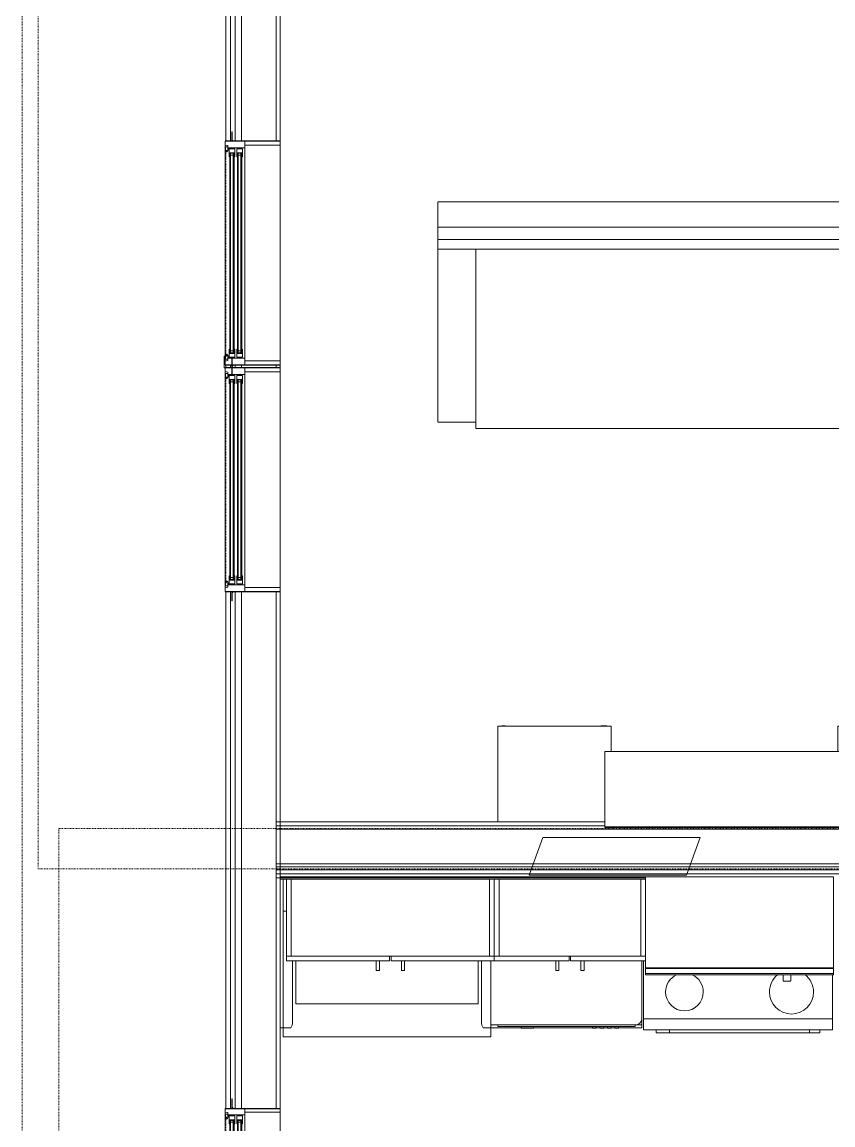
# Model space of a CAD drawing. Header units: inches. Extents: x -4010 to -1814, y 9846 to 12241.
# Drawn here: x -3864.2 to -3735.4, y 10506.5 to 10681.7 of the extents above; entities that cross this region are included whole.
import ezdxf

# ---------------------------------------------------------------- set-up
doc = ezdxf.new("R2010")
doc.units = ezdxf.units.IN
doc.header["$MEASUREMENT"] = 0
for name, pattern in [('Aligning Line 1_8__2_', [0.25, 0.125, -0.125]), ('Dash', [0.25, 0.125, -0.125]), ('Dash_2_', [0.25, 0.125, -0.125])]:
    doc.linetypes.add(name, pattern=pattern)
for name, color, linetype, lineweight in [('0-1', 7, 'Continuous', 5), ('0-2', 7, 'Continuous', 9), ('A-DETL-GENF-HDLN-1', 7, 'Dash', 9), ('A-DETL-GENF-HDLN-2', 1, 'Continuous', 18), ('A-GLAZ', 151, 'Continuous', 18), ('A-GLAZ-1', 10, 'Continuous', 30), ('A-GLAZ-2', 7, 'Continuous', 9), ('A-WALL-1', 7, 'Continuous', 9), ('A-WALL-2', 250, 'Continuous', 18), ('A-WALL-3', 113, 'Continuous', 9), ('A-WALL-IDEN', 211, 'Continuous', 9), ('G-ANNO-SYMB-2', 147, 'Aligning Line 1_8__2_', 9), ('G-ANNO-SYMB-4', 111, 'Dash_2_', 9), ('I-FURN', 30, 'Continuous', 9), ('I-WALL-3', 7, 'Continuous', 9), ('P-SANR-FIXT', 6, 'Continuous', 9), ('Q-CASE', 31, 'Continuous', 9), ('Q-SPCQ', 91, 'Continuous', 9)]:
    doc.layers.add(name, color=color, linetype=linetype, lineweight=lineweight)

# ---------------------------------------------------------------- blocks, each defined once
blk = doc.blocks.new('Window-Double_Hung-Marvin-Essential - ESDH3066 - 1st Floor-3090113-UNIT PLANS - 1ST FLOOR')
at = {"layer": 'A-DETL-GENF-HDLN-1'}
blk.add_line((16.1, 4.34), (-16.5, 4.34), dxfattribs=at)
at = {"layer": 'A-DETL-GENF-HDLN-2'}
for p, q in [((-17.75, 4.41), (-17.16, 4.41)), ((-17.75, 4.41), (-17.75, 1.31)), ((-17.08, 4), (-17.16, 4.41)), ((-17.08, 4), (-16.19, 4)), ((-16.85, 4.37), (-16.85, 4)), ((-16.3, 4.37), (-16.85, 4.37)), ((-16.38, 3.9), (-16.72, 3.9)), ((-16.72, 3.9), (-16.72, 1.31)), ((-15.34, 3.81), (-16.56, 3.81)), ((-16.56, 2.87), (-16.56, 3.81)), ((-16.38, 4), (-16.38, 3.9)), ((-16.3, 4.14), (-16.3, 4.37)), ((-16.18, 4.14), (-16.3, 4.14)), ((-16.19, 4.09), (-16.1, 4.09)), ((-16.19, 4), (-16.19, 4.09)), ((-16.18, 4.34), (-16.1, 4.34)), ((-16.18, 4.34), (-16.18, 4.14)), ((-16.1, 4.09), (-16.1, 4.34)), ((-15.94, 2.99), (-15.94, 3.71)), ((-15.94, 3.71), (-15.28, 3.71)), ((-15.84, 3.01), (-15.84, 3.7)), ((-15.54, 3.13), (-15.54, 3.57)), ((-15.34, 3.81), (-15.28, 3.75)), ((-15.28, 3.71), (-15.28, 3.75)), ((15.34, 3.81), (15.28, 3.75)), ((15.28, 3.71), (15.28, 3.75)), ((15.94, 3.71), (15.28, 3.71)), ((15.34, 3.81), (16.56, 3.81)), ((15.54, 3.13), (15.54, 3.57)), ((15.84, 3.01), (15.84, 3.7)), ((15.94, 2.99), (15.94, 3.71)), ((16.18, 4.34), (16.1, 4.34)), ((16.1, 4.09), (16.1, 4.34)), ((16.19, 4.09), (16.1, 4.09)), ((16.18, 4.34), (16.18, 4.14)), ((16.18, 4.14), (16.3, 4.14)), ((16.19, 4), (16.19, 4.09)), ((17.08, 4), (16.19, 4)), ((16.3, 4.14), (16.3, 4.37)), ((16.3, 4.37), (16.85, 4.37)), ((16.38, 4), (16.38, 3.9)), ((16.38, 3.9), (16.72, 3.9)), ((16.56, 2.87), (16.56, 3.81)), ((16.72, 3.9), (16.72, 1.31)), ((16.85, 4.37), (16.85, 4)), ((17.08, 4), (17.16, 4.41)), ((17.75, 4.41), (17.16, 4.41)), ((17.75, 4.41), (17.75, 1.31)), ((-19.25, 3.36), (-19.25, 3.31)), ((-17.75, 3.36), (-19.25, 3.36)), ((-19.25, 3.31), (-17.9, 3.31)), ((-17.9, 3.31), (-17.9, 3.2)), ((-17.9, 3.2), (-17.75, 3.2)), ((-16.56, 2.87), (-15.34, 2.87)), ((-15.34, 2.59), (-16.56, 2.59)), ((-16.56, 1.66), (-16.56, 2.59)), ((-15.28, 2.99), (-15.94, 2.99)), ((-15.94, 1.77), (-15.94, 2.49)), ((-15.94, 2.49), (-15.28, 2.49)), ((-15.28, 1.77), (-15.94, 1.77)), ((-15.84, 1.79), (-15.84, 2.48)), ((-15.54, 1.92), (-15.54, 2.35)), ((-15.34, 2.87), (-15.28, 2.94)), ((-15.34, 2.59), (-15.28, 2.53)), ((-15.28, 2.94), (-15.28, 2.99)), ((-15.28, 2.49), (-15.28, 2.53)), ((-15.28, 1.72), (-15.28, 1.77)), ((15.28, 2.94), (15.28, 2.99)), ((15.28, 2.99), (15.94, 2.99)), ((15.34, 2.87), (15.28, 2.94)), ((15.34, 2.59), (15.28, 2.53)), ((15.28, 2.49), (15.28, 2.53)), ((15.94, 2.49), (15.28, 2.49)), ((15.28, 1.72), (15.28, 1.77)), ((15.28, 1.77), (15.94, 1.77)), ((16.56, 2.87), (15.34, 2.87)), ((15.34, 2.59), (16.56, 2.59)), ((15.54, 1.92), (15.54, 2.35)), ((15.84, 1.79), (15.84, 2.48)), ((15.94, 1.77), (15.94, 2.49)), ((16.56, 1.66), (16.56, 2.59)), ((17.75, 3.36), (19.25, 3.36)), ((17.9, 3.2), (17.75, 3.2)), ((17.9, 3.31), (17.9, 3.2)), ((19.25, 3.31), (17.9, 3.31)), ((19.25, 3.36), (19.25, 3.31)), ((-16.72, 1.31), (-17.75, 1.31)), ((-17.13, 1.28), (-17.13, -4.31)), ((-16.56, 1.66), (-15.34, 1.66)), ((-15.34, 1.66), (-15.28, 1.72)), ((15.34, 1.66), (15.28, 1.72)), ((16.56, 1.66), (15.34, 1.66)), ((16.72, 1.31), (17.75, 1.31)), ((17.12, -4.31), (17.12, 1.28)), ((-17.13, -4.31), (-17.75, -4.31)), ((17.12, -4.31), (17.75, -4.31))]:
    blk.add_line(p, q, dxfattribs=at)
at = {"layer": 'A-GLAZ'}
for p, q in [((15.84, 3.7), (-15.84, 3.7)), ((15.84, 3.57), (-15.84, 3.57)), ((15.84, 3.13), (-15.84, 3.13)), ((15.84, 3.01), (-15.84, 3.01)), ((15.84, 2.48), (-15.84, 2.48)), ((15.84, 2.35), (-15.84, 2.35)), ((15.84, 1.92), (-15.84, 1.92)), ((15.84, 1.79), (-15.84, 1.79))]:
    blk.add_line(p, q, dxfattribs=at)
at = {"layer": 'A-GLAZ-1'}
for p, q in [((-17.75, 4.41), (-17.75, 1.31)), ((17.75, 1.31), (17.75, 4.41)), ((-17.75, 1.28), (-17.75, -4.31)), ((17.75, -4.31), (17.75, 1.28))]:
    blk.add_line(p, q, dxfattribs=at)
at = {"layer": 'A-GLAZ-2'}
for p, q in [((17.75, 4.41), (-17.75, 4.41)), ((-17.75, 1.31), (17.75, 1.31)), ((-17.75, -4.31), (17.75, -4.31))]:
    blk.add_line(p, q, dxfattribs=at)
blk = doc.blocks.new('Window-Double_Hung-Marvin-Essential - ESDH3066 - 1st Floor-V5-UNIT PLANS - 1ST FLOOR')
at = {"layer": 'A-DETL-GENF-HDLN-1'}
blk.add_line((16.1, 4.34), (-16.5, 4.34), dxfattribs=at)
at = {"layer": 'A-DETL-GENF-HDLN-2'}
for p, q in [((-17.75, 4.41), (-17.16, 4.41)), ((-17.75, 4.41), (-17.75, 1.31)), ((-17.08, 4), (-17.16, 4.41)), ((-17.08, 4), (-16.19, 4)), ((-16.85, 4.37), (-16.85, 4)), ((-16.3, 4.37), (-16.85, 4.37)), ((-16.38, 3.9), (-16.72, 3.9)), ((-16.72, 3.9), (-16.72, 1.31)), ((-15.34, 3.81), (-16.56, 3.81)), ((-16.56, 2.87), (-16.56, 3.81)), ((-16.38, 4), (-16.38, 3.9)), ((-16.3, 4.14), (-16.3, 4.37)), ((-16.18, 4.14), (-16.3, 4.14)), ((-16.19, 4.09), (-16.1, 4.09)), ((-16.19, 4), (-16.19, 4.09)), ((-16.18, 4.34), (-16.1, 4.34)), ((-16.18, 4.34), (-16.18, 4.14)), ((-16.1, 4.09), (-16.1, 4.34)), ((-15.94, 2.99), (-15.94, 3.71)), ((-15.94, 3.71), (-15.28, 3.71)), ((-15.84, 3.01), (-15.84, 3.7)), ((-15.54, 3.13), (-15.54, 3.57)), ((-15.34, 3.81), (-15.28, 3.75)), ((-15.28, 3.71), (-15.28, 3.75)), ((15.34, 3.81), (15.28, 3.75)), ((15.28, 3.71), (15.28, 3.75)), ((15.94, 3.71), (15.28, 3.71)), ((15.34, 3.81), (16.56, 3.81)), ((15.54, 3.13), (15.54, 3.57)), ((15.84, 3.01), (15.84, 3.7)), ((15.94, 2.99), (15.94, 3.71)), ((16.18, 4.34), (16.1, 4.34)), ((16.1, 4.09), (16.1, 4.34)), ((16.19, 4.09), (16.1, 4.09)), ((16.18, 4.34), (16.18, 4.14)), ((16.18, 4.14), (16.3, 4.14)), ((16.19, 4), (16.19, 4.09)), ((17.08, 4), (16.19, 4)), ((16.3, 4.14), (16.3, 4.37)), ((16.3, 4.37), (16.85, 4.37)), ((16.38, 4), (16.38, 3.9)), ((16.38, 3.9), (16.72, 3.9)), ((16.56, 2.87), (16.56, 3.81)), ((16.72, 3.9), (16.72, 1.31)), ((16.85, 4.37), (16.85, 4)), ((17.08, 4), (17.16, 4.41)), ((17.75, 4.41), (17.16, 4.41)), ((17.75, 4.41), (17.75, 1.31)), ((-19.25, 3.36), (-19.25, 3.31)), ((-17.75, 3.36), (-19.25, 3.36)), ((-19.25, 3.31), (-17.9, 3.31)), ((-17.9, 3.31), (-17.9, 3.2)), ((-17.9, 3.2), (-17.75, 3.2)), ((-16.56, 2.87), (-15.34, 2.87)), ((-15.34, 2.59), (-16.56, 2.59)), ((-16.56, 1.66), (-16.56, 2.59)), ((-15.28, 2.99), (-15.94, 2.99)), ((-15.94, 1.77), (-15.94, 2.49)), ((-15.94, 2.49), (-15.28, 2.49)), ((-15.28, 1.77), (-15.94, 1.77)), ((-15.84, 1.79), (-15.84, 2.48)), ((-15.54, 1.92), (-15.54, 2.35)), ((-15.34, 2.87), (-15.28, 2.94)), ((-15.34, 2.59), (-15.28, 2.53)), ((-15.28, 2.94), (-15.28, 2.99)), ((-15.28, 2.49), (-15.28, 2.53)), ((-15.28, 1.72), (-15.28, 1.77)), ((15.28, 2.94), (15.28, 2.99)), ((15.28, 2.99), (15.94, 2.99)), ((15.34, 2.87), (15.28, 2.94)), ((15.34, 2.59), (15.28, 2.53)), ((15.28, 2.49), (15.28, 2.53)), ((15.94, 2.49), (15.28, 2.49)), ((15.28, 1.72), (15.28, 1.77)), ((15.28, 1.77), (15.94, 1.77)), ((16.56, 2.87), (15.34, 2.87)), ((15.34, 2.59), (16.56, 2.59)), ((15.54, 1.92), (15.54, 2.35)), ((15.84, 1.79), (15.84, 2.48)), ((15.94, 1.77), (15.94, 2.49)), ((16.56, 1.66), (16.56, 2.59)), ((17.75, 3.36), (19.25, 3.36)), ((17.9, 3.2), (17.75, 3.2)), ((17.9, 3.31), (17.9, 3.2)), ((19.25, 3.31), (17.9, 3.31)), ((19.25, 3.36), (19.25, 3.31)), ((-16.72, 1.31), (-17.75, 1.31)), ((-17.13, 1.28), (-17.13, -4.31)), ((-16.56, 1.66), (-15.34, 1.66)), ((-15.34, 1.66), (-15.28, 1.72)), ((15.34, 1.66), (15.28, 1.72)), ((16.56, 1.66), (15.34, 1.66)), ((16.72, 1.31), (17.75, 1.31)), ((17.12, -4.31), (17.12, 1.28)), ((-17.13, -4.31), (-17.75, -4.31)), ((17.12, -4.31), (17.75, -4.31))]:
    blk.add_line(p, q, dxfattribs=at)
at = {"layer": 'A-GLAZ'}
for p, q in [((15.84, 3.7), (-15.84, 3.7)), ((15.84, 3.57), (-15.84, 3.57)), ((15.84, 3.13), (-15.84, 3.13)), ((15.84, 3.01), (-15.84, 3.01)), ((15.84, 2.48), (-15.84, 2.48)), ((15.84, 2.35), (-15.84, 2.35)), ((15.84, 1.92), (-15.84, 1.92)), ((15.84, 1.79), (-15.84, 1.79))]:
    blk.add_line(p, q, dxfattribs=at)
at = {"layer": 'A-GLAZ-1'}
for p, q in [((-17.75, 4.41), (-17.75, 1.31)), ((17.75, 1.31), (17.75, 4.41)), ((-17.75, 1.28), (-17.75, -4.31)), ((17.75, -4.31), (17.75, 1.28))]:
    blk.add_line(p, q, dxfattribs=at)
at = {"layer": 'A-GLAZ-2'}
for p, q in [((17.75, 4.41), (-17.75, 4.41)), ((19.62, 4.56), (17.75, 4.56)), ((17.75, 4.56), (17.75, 4.41)), ((17.75, 4.31), (18.25, 4.31)), ((19.62, 4.41), (19.62, 4.56)), ((-17.75, 1.31), (17.75, 1.31)), ((-17.75, -4.31), (17.75, -4.31))]:
    blk.add_line(p, q, dxfattribs=at)
blk = doc.blocks.new('Window-Double_Hung-Marvin-Essential - ESDH3066 - 1st Floor-3090114-UNIT PLANS - 1ST FLOOR')
at = {"layer": 'A-DETL-GENF-HDLN-1'}
blk.add_line((16.1, -4.34), (-16.5, -4.34), dxfattribs=at)
at = {"layer": 'A-DETL-GENF-HDLN-2'}
for p, q in [((-17.13, 4.31), (-17.75, 4.31)), ((-17.13, -1.28), (-17.13, 4.31)), ((17.12, 4.31), (17.75, 4.31)), ((17.12, 4.31), (17.12, -1.28)), ((-16.72, -1.31), (-17.75, -1.31)), ((-17.75, -4.41), (-17.75, -1.31)), ((-16.72, -3.9), (-16.72, -1.31)), ((-16.56, -1.66), (-15.34, -1.66)), ((-16.56, -1.66), (-16.56, -2.59)), ((-15.34, -1.66), (-15.28, -1.72)), ((-15.28, -1.72), (-15.28, -1.77)), ((15.34, -1.66), (15.28, -1.72)), ((15.28, -1.72), (15.28, -1.77)), ((16.56, -1.66), (15.34, -1.66)), ((16.56, -1.66), (16.56, -2.59)), ((16.72, -3.9), (16.72, -1.31)), ((16.72, -1.31), (17.75, -1.31)), ((17.75, -4.41), (17.75, -1.31)), ((-19.25, -3.36), (-19.25, -3.31)), ((-19.25, -3.31), (-17.9, -3.31)), ((-17.75, -3.36), (-19.25, -3.36)), ((-17.9, -3.31), (-17.9, -3.2)), ((-17.9, -3.2), (-17.75, -3.2)), ((-15.34, -2.59), (-16.56, -2.59)), ((-16.56, -2.88), (-15.34, -2.88)), ((-16.56, -2.88), (-16.56, -3.81)), ((-15.28, -1.77), (-15.94, -1.77)), ((-15.94, -1.77), (-15.94, -2.49)), ((-15.94, -2.49), (-15.28, -2.49)), ((-15.28, -2.99), (-15.94, -2.99)), ((-15.94, -2.99), (-15.94, -3.71)), ((-15.84, -1.79), (-15.84, -2.48)), ((-15.84, -3.01), (-15.84, -3.7)), ((-15.54, -1.92), (-15.54, -2.35)), ((-15.54, -3.13), (-15.54, -3.57)), ((-15.34, -2.59), (-15.28, -2.53)), ((-15.34, -2.88), (-15.28, -2.94)), ((-15.28, -2.49), (-15.28, -2.53)), ((-15.28, -2.94), (-15.28, -2.99)), ((15.28, -1.77), (15.94, -1.77)), ((15.28, -2.49), (15.28, -2.53)), ((15.94, -2.49), (15.28, -2.49)), ((15.34, -2.59), (15.28, -2.53)), ((15.34, -2.88), (15.28, -2.94)), ((15.28, -2.94), (15.28, -2.99)), ((15.28, -2.99), (15.94, -2.99)), ((15.34, -2.59), (16.56, -2.59)), ((16.56, -2.88), (15.34, -2.88)), ((15.54, -1.92), (15.54, -2.35)), ((15.54, -3.13), (15.54, -3.57)), ((15.84, -1.79), (15.84, -2.48)), ((15.84, -3.01), (15.84, -3.7)), ((15.94, -1.77), (15.94, -2.49)), ((15.94, -2.99), (15.94, -3.71)), ((16.56, -2.88), (16.56, -3.81)), ((17.9, -3.2), (17.75, -3.2)), ((17.75, -3.36), (19.25, -3.36)), ((17.9, -3.31), (17.9, -3.2)), ((19.25, -3.31), (17.9, -3.31)), ((19.25, -3.36), (19.25, -3.31)), ((-17.75, -4.41), (-17.16, -4.41)), ((-17.08, -4), (-17.16, -4.41)), ((-17.08, -4), (-16.19, -4)), ((-16.85, -4.37), (-16.85, -4)), ((-16.3, -4.37), (-16.85, -4.37)), ((-16.38, -3.9), (-16.72, -3.9)), ((-15.34, -3.81), (-16.56, -3.81)), ((-16.38, -4), (-16.38, -3.9)), ((-16.18, -4.14), (-16.3, -4.14)), ((-16.3, -4.14), (-16.3, -4.37)), ((-16.19, -4), (-16.19, -4.09)), ((-16.19, -4.09), (-16.1, -4.09)), ((-16.18, -4.34), (-16.18, -4.14)), ((-16.18, -4.34), (-16.1, -4.34)), ((-16.1, -4.09), (-16.1, -4.34)), ((-15.94, -3.71), (-15.28, -3.71)), ((-15.34, -3.81), (-15.28, -3.75)), ((-15.28, -3.71), (-15.28, -3.75)), ((15.28, -3.71), (15.28, -3.75)), ((15.94, -3.71), (15.28, -3.71)), ((15.34, -3.81), (15.28, -3.75)), ((15.34, -3.81), (16.56, -3.81)), ((16.19, -4.09), (16.1, -4.09)), ((16.1, -4.09), (16.1, -4.34)), ((16.18, -4.34), (16.1, -4.34)), ((16.18, -4.34), (16.18, -4.14)), ((16.18, -4.14), (16.3, -4.14)), ((17.08, -4), (16.19, -4)), ((16.19, -4), (16.19, -4.09)), ((16.3, -4.14), (16.3, -4.37)), ((16.3, -4.37), (16.85, -4.37)), ((16.38, -4), (16.38, -3.9)), ((16.38, -3.9), (16.72, -3.9)), ((16.85, -4.37), (16.85, -4)), ((17.08, -4), (17.16, -4.41)), ((17.75, -4.41), (17.16, -4.41))]:
    blk.add_line(p, q, dxfattribs=at)
at = {"layer": 'A-GLAZ'}
for p, q in [((15.84, -1.79), (-15.84, -1.79)), ((15.84, -1.92), (-15.84, -1.92)), ((15.84, -2.35), (-15.84, -2.35)), ((15.84, -2.48), (-15.84, -2.48)), ((15.84, -3.01), (-15.84, -3.01)), ((15.84, -3.13), (-15.84, -3.13)), ((15.84, -3.57), (-15.84, -3.57)), ((15.84, -3.7), (-15.84, -3.7))]:
    blk.add_line(p, q, dxfattribs=at)
at = {"layer": 'A-GLAZ-1'}
for p, q in [((-17.75, -1.28), (-17.75, 4.31)), ((17.75, 4.31), (17.75, -1.28)), ((-17.75, -4.41), (-17.75, -1.31)), ((17.75, -1.31), (17.75, -4.41))]:
    blk.add_line(p, q, dxfattribs=at)
at = {"layer": 'A-GLAZ-2'}
for p, q in [((-17.75, 4.31), (17.75, 4.31)), ((-17.75, -1.31), (17.75, -1.31)), ((17.75, -4.41), (-17.75, -4.41))]:
    blk.add_line(p, q, dxfattribs=at)
blk = doc.blocks.new('CTR - 1st Phase - Shell_rvt-1-UNIT PLANS - 1ST FLOOR')
at = {"layer": 'A-WALL-1'}
for p, q in [((-3831.82, 10782.04), (-3831.82, 10662.74)), ((-3823.2, 10662.74), (-3823.2, 10715.25)), ((-3828.82, 10662.74), (-3828.79, 10662.74)), ((-3828.79, 10627.24), (-3828.82, 10627.24)), ((-3828.82, 10626.74), (-3828.79, 10626.74)), ((-3823.2, 10626.74), (-3823.2, 10627.24)), ((-3831.82, 10591.24), (-3831.82, 10509.14)), ((-3828.79, 10591.24), (-3828.82, 10591.24)), ((-3823.2, 10509.14), (-3823.2, 10591.24)), ((-3828.82, 10509.14), (-3828.79, 10509.14))]:
    blk.add_line(p, q, dxfattribs=at)
at = {"layer": 'A-WALL-2'}
for p, q in [((-3831.07, 10662.74), (-3831.07, 10782.04)), ((-3830.32, 10662.74), (-3830.32, 10715.25)), ((-3829.32, 10662.74), (-3829.32, 10715.25)), ((-3823.82, 10662.74), (-3823.82, 10715.25)), ((-3831.07, 10626.74), (-3831.07, 10627.24)), ((-3830.32, 10626.74), (-3830.32, 10627.24)), ((-3829.32, 10626.74), (-3829.32, 10627.24)), ((-3823.82, 10626.74), (-3823.82, 10627.24)), ((-3831.07, 10509.14), (-3831.07, 10591.24)), ((-3830.32, 10509.14), (-3830.32, 10591.24)), ((-3829.32, 10509.14), (-3829.32, 10591.24)), ((-3823.82, 10509.14), (-3823.82, 10591.24))]:
    blk.add_line(p, q, dxfattribs=at)
at = {"layer": '0-2'}
for name, p, rotation in [('Window-Double_Hung-Marvin-Essential - ESDH3066 - 1st Floor-3090113-UNIT PLANS - 1ST FLOOR', (-3827.51, 10644.99), 89.99999999999885), ('Window-Double_Hung-Marvin-Essential - ESDH3066 - 1st Floor-V5-UNIT PLANS - 1ST FLOOR', (-3827.51, 10608.99), 89.99999999999885), ('Window-Double_Hung-Marvin-Essential - ESDH3066 - 1st Floor-3090114-UNIT PLANS - 1ST FLOOR', (-3827.51, 10491.39), 269.9999999999988)]:
    blk.add_blockref(name, p, dxfattribs=dict(at, rotation=rotation))
blk = doc.blocks.new('CTR - 1st Phase - Common Walls_rvt-1-UNIT PLANS - 1ST FLOOR')
at = {"layer": 'A-WALL-2'}
for p, q in [((-3771.62, 10554), (-3823.82, 10554)), ((-3487.3, 10553.5), (-3823.82, 10553.5)), ((-3487.3, 10548), (-3823.82, 10548)), ((-3487.3, 10547.5), (-3823.82, 10547.5)), ((-3487.3, 10547), (-3823.82, 10547)), ((-3487.3, 10546.38), (-3823.82, 10546.38))]:
    blk.add_line(p, q, dxfattribs=at)
at = {"layer": 'I-WALL-3'}
for p, q in [((-3771.62, 10554.63), (-3823.82, 10554.63)), ((-3823.82, 10554.63), (-3823.82, 10545.75)), ((-3823.82, 10545.75), (-3765.18, 10545.75))]:
    blk.add_line(p, q, dxfattribs=at)
blk = doc.blocks.new('CTR - 1st Phase - Structure_rvt-1-UNIT PLANS - 1ST FLOOR')
at = {"layer": 'G-ANNO-SYMB-2'}
blk.add_line((-3864.19, 9867.01), (-3864.19, 12122.03), dxfattribs=at)
blk = doc.blocks.new('Stainless Steel Farmhous Kitchen Sink - Stainless Steel Farmhous Kitchen Sink-2552578-UNIT PLANS - 1ST FLOOR')
at = {"layer": 'P-SANR-FIXT'}
for p, q in [((-33, 22.2), (-33, 20.75)), ((0, 22.2), (-33, 22.2)), ((0, 20.75), (0, 22.2)), ((-33, 20.75), (-33, 10.12)), ((0, 2.25), (0, 20.75)), ((-31, 10.12), (-31, 16.96)), ((-31, 16.96), (-2, 16.96)), ((-2, 16.96), (-2, 10.12)), ((-0.55, 2.25), (0, 2.25))]:
    blk.add_line(p, q, dxfattribs=at)
blk = doc.blocks.new('Dishwasher_15404 - 34_ counter-547918-UNIT PLANS - 1ST FLOOR')
at = {"layer": 'Q-SPCQ'}
for p, q in [((22.8, 24), (13.69, 24)), ((23.68, 24), (22.8, 24)), ((23.87, 22.93), (23.87, 23.8)), ((23.87, 0.2), (23.87, 22.93)), ((23.87, 22.91), (24.12, 22.91)), ((24.12, 22.91), (24.12, 1.09)), ((24.31, 20.28), (24.12, 20.28)), ((24.12, 19.69), (24.31, 19.69)), ((24.37, 20.28), (24.31, 20.28)), ((24.31, 19.69), (24.37, 19.69)), ((24.37, 20.28), (24.37, 19.69)), ((24.12, 18.51), (24.31, 18.51)), ((24.31, 17.92), (24.12, 17.92)), ((24.31, 19.1), (24.14, 19.1)), ((24.37, 19.1), (24.31, 19.1)), ((24.31, 18.51), (24.37, 18.51)), ((24.37, 17.92), (24.31, 17.92)), ((24.37, 19.1), (24.37, 18.51)), ((24.37, 17.92), (24.37, 17.33)), ((24.12, 17.33), (24.31, 17.33)), ((24.31, 16.74), (24.12, 16.74)), ((24.12, 16.15), (24.31, 16.15)), ((24.31, 17.33), (24.37, 17.33)), ((24.37, 16.74), (24.31, 16.74)), ((24.31, 16.15), (24.37, 16.15)), ((24.37, 16.74), (24.37, 16.15)), ((24.31, 6.79), (24.12, 6.79)), ((24.37, 6.79), (24.31, 6.79)), ((24.37, 6.79), (24.37, 5.81)), ((24.37, 5.81), (24.37, 4.82)), ((24.12, 4.82), (24.31, 4.82)), ((24.31, 4.82), (24.37, 4.82)), ((23.87, 1.09), (24.12, 1.09))]:
    blk.add_line(p, q, dxfattribs=at)
for centre, radius, start, end in [((22.8, 22.93), 1.07, 360, 90), ((23.68, 23.8), 0.197, 0, 90), ((23.68, 0.2), 0.197, 270, 360), ((23.68, 0.2), 0.197, 285, 345)]:
    blk.add_arc(centre, radius, start, end, dxfattribs=at)
blk = doc.blocks.new('300 Series Wall Hung Cabinet_302 - 24_ X 36_-3321701-UNIT PLANS - 1ST FLOOR')
at = {"layer": 'Q-CASE'}
for p, q in [((-1.76, 14.69), (-2.25, 14.69)), ((-2.25, 14.69), (-2.25, 13.19)), ((-1.76, 13.19), (-1.76, 14.69)), ((2.24, 14.69), (1.75, 14.69)), ((1.75, 14.69), (1.75, 13.19)), ((2.24, 13.19), (2.24, 14.69)), ((-12, 13.19), (-0.12, 13.19)), ((-12, 12.44), (-12, 13.19)), ((-0.12, 12.44), (-12, 12.44)), ((-12, 0.19), (-12, 12.44)), ((-12, 12.44), (-11.25, 12.44)), ((-11.25, 12.44), (-11.25, 0.19)), ((11.25, 12.44), (-11.25, 12.44)), ((-11.25, 12.44), (-11.25, 0.19)), ((-0.12, 13.19), (-0.12, 12.44)), ((0.13, 13.19), (12, 13.19)), ((0.13, 12.44), (0.13, 13.19)), ((12, 12.44), (0.13, 12.44)), ((11.25, 0.19), (11.25, 12.44)), ((11.25, 12.44), (12, 12.44)), ((11.25, 0.19), (11.25, 12.44)), ((12, 13.19), (12, 12.44)), ((12, 12.44), (12, 0.19)), ((-11.25, 0.19), (-12, 0.19)), ((-11.25, 0.19), (11.25, 0.19)), ((12, 0.19), (11.25, 0.19))]:
    blk.add_line(p, q, dxfattribs=at)
blk = doc.blocks.new('Vanity Cabinet-Double Door - 33_-V66-UNIT PLANS - 1ST FLOOR')
at = {"layer": 'Q-CASE'}
for p, q in [((-15.76, -5.18), (-15.76, -0.06)), ((-15.76, -0.06), (-15.76, -5.18))]:
    blk.add_line(p, q, dxfattribs=at)
blk = doc.blocks.new('300 Series Wall Hung Cabinet_302 - 33_ X 21_-3321719-UNIT PLANS - 1ST FLOOR')
at = {"layer": 'Q-CASE'}
for p, q in [((-1.76, 14.69), (-2.25, 14.69)), ((-2.25, 14.69), (-2.25, 13.19)), ((-1.76, 13.19), (-1.76, 14.69)), ((2.24, 14.69), (1.75, 14.69)), ((1.75, 14.69), (1.75, 13.19)), ((2.24, 13.19), (2.24, 14.69)), ((-16.5, 13.19), (-0.12, 13.19)), ((-16.5, 12.44), (-16.5, 13.19)), ((-0.12, 12.44), (-16.5, 12.44)), ((-16.5, 0.19), (-16.5, 12.44)), ((-16.5, 12.44), (-15.75, 12.44)), ((-15.75, 12.44), (-15.75, 0.19)), ((15.75, 12.44), (-15.75, 12.44)), ((-15.75, 12.44), (-15.75, 0.19)), ((-0.12, 13.19), (-0.12, 12.44)), ((0.13, 13.19), (16.5, 13.19)), ((0.13, 12.44), (0.13, 13.19)), ((16.5, 12.44), (0.13, 12.44)), ((15.75, 0.19), (15.75, 12.44)), ((15.75, 12.44), (16.5, 12.44)), ((15.75, 0.19), (15.75, 12.44)), ((16.5, 13.19), (16.5, 12.44)), ((16.5, 12.44), (16.5, 0.19)), ((-15.75, 0.19), (-16.5, 0.19)), ((-15.75, 0.19), (15.75, 0.19)), ((16.5, 0.19), (15.75, 0.19))]:
    blk.add_line(p, q, dxfattribs=at)
blk = doc.blocks.new('30quot_MicrowaveVent_11166 - 70cm miele oven-2322118-UNIT PLANS - 1ST FLOOR')
at = {"layer": 'Q-CASE'}
for p, q in [((-14.2, -0.37), (-14.2, 0)), ((15.68, 0), (-14.2, 0)), ((15.68, 0), (15.68, -14.49)), ((-14.2, -14.49), (-14.2, -13.38)), ((15.68, -14.49), (-14.2, -14.49)), ((-14.2, -14.61), (15.68, -14.61)), ((-14.2, -15.39), (-14.2, -14.61)), ((-14.2, -15.6), (-14.2, -15.39)), ((-14.2, -15.39), (15.68, -15.39)), ((-14.2, -15.6), (15.68, -15.6)), ((7.69, -16.55), (7.69, -15.63)), ((8.88, -15.63), (8.88, -16.55)), ((15.68, -14.61), (15.68, -15.39)), ((15.68, -15.39), (15.68, -15.6)), ((7.69, -16.6), (8.88, -16.6))]:
    blk.add_line(p, q, dxfattribs=at)
blk = doc.blocks.new('Entertainment_Center_14771 - Entertainment_Center_14771-1352616-UNIT PLANS - 1ST FLOOR')
at = {"layer": 'I-FURN'}
for p, q in [((-19, 6.12), (19, 6.12)), ((-19, 6), (-19, 6.12)), ((19, 6), (-19, 6)), ((19, 6), (-19, 6)), ((-19, 6), (-19, -6)), ((19, 6.12), (19, 6)), ((19, -6), (19, 6)), ((-36, 5.22), (-36, -10)), ((36, -10), (36, 5.22)), ((-19, -6), (19, -6)), ((-18, -10), (-18, -6)), ((18, -6), (18, -10)), ((-36, -10), (-18, -10)), ((-35.34, -10), (-35.34, -10.03)), ((-35.34, -10.03), (-34.85, -10.03)), ((-34.85, -10.03), (-34.85, -10)), ((-19.66, -10), (-19.66, -10.03)), ((-19.66, -10.03), (-18.66, -10.03)), ((-18.66, -10.03), (-18.66, -10)), ((18, -10), (36, -10)), ((18.66, -10), (18.66, -10.03)), ((18.66, -10.03), (19.66, -10.03)), ((19.66, -10.03), (19.66, -10)), ((34.85, -10), (34.85, -10.03)), ((34.85, -10.03), (35.34, -10.03)), ((35.34, -10.03), (35.34, -10))]:
    blk.add_line(p, q, dxfattribs=at)
blk = doc.blocks.new('Couch-Both_Arms-Generic - 1-1352606-UNIT PLANS - 1ST FLOOR')
at = {"layer": 'I-FURN'}
for p, q in [((42, 17.5), (-42, 17.5)), ((-42, 17.5), (-42, 13.5)), ((42, 13.5), (42, 17.5)), ((-42, 13.5), (42, 13.5)), ((42, 13.5), (-42, 13.5)), ((-42, 13.5), (-42, 10)), ((42, 10), (42, 13.5)), ((-42, 11.5), (42, 11.5)), ((-42, 10), (-42, -17.5)), ((-42, 10), (42, 10)), ((-36, -17.5), (-36, 10)), ((36, 10), (36, -17.5)), ((42, -17.5), (42, 10)), ((-42, -17.5), (-36, -17.5)), ((-36, -17.5), (-36, -18.5)), ((36, -18.5), (36, -17.5)), ((36, -17.5), (42, -17.5)), ((-36, -18.5), (36, -18.5))]:
    blk.add_line(p, q, dxfattribs=at)
blk = doc.blocks.new('Wall Tag - Arch Wall-3956453-UNIT PLANS - 1ST FLOOR')
at = {"layer": 'A-WALL-IDEN'}
for p, q in [((-0.3561, 0.0937), (-0.4244, -0.0937)), ((0.4244, 0.0937), (-0.3561, 0.0937)), ((0.3561, -0.0937), (0.4244, 0.0937)), ((-0.4244, -0.0937), (0.3561, -0.0937))]:
    blk.add_line(p, q, dxfattribs=at)

msp = doc.modelspace()

# ---------------------------------------------------------------- block references
at = {"layer": '0-1'}
msp.add_blockref('CTR - 1st Phase - Shell_rvt-1-UNIT PLANS - 1ST FLOOR', (0, 0), dxfattribs=at)

# ---------------------------------------------------------------- next in the draw order: block references
msp.add_blockref('CTR - 1st Phase - Common Walls_rvt-1-UNIT PLANS - 1ST FLOOR', (0, 0), dxfattribs=at)

# ---------------------------------------------------------------- next in the draw order: block references
msp.add_blockref('CTR - 1st Phase - Structure_rvt-1-UNIT PLANS - 1ST FLOOR', (0, 0), dxfattribs=at)

# ---------------------------------------------------------------- next in the draw order: linework, layer by layer
at = {"layer": 'A-WALL-3'}
for p, q in [((-3765.17779, 10545.9394), (-3823.19874, 10545.9394)), ((-3823.19874, 10545.9394), (-3823.19874, 10545.5644)), ((-3823.19874, 10545.5644), (-3822.17779, 10545.5644)), ((-3821.22374, 10522.84119), (-3821.22374, 10532.5644)), ((-3821.22374, 10532.5644), (-3821.22374, 10522.84119)), ((-3791.22374, 10532.5644), (-3791.22374, 10522.84119)), ((-3791.22374, 10522.84119), (-3791.22374, 10532.5644)), ((-3765.72374, 10521.9394), (-3765.72374, 10532.5644)), ((-3765.72374, 10532.5644), (-3765.72374, 10521.9394)), ((-3823.19874, 10521.9394), (-3821.52508, 10521.9394)), ((-3821.52508, 10521.9394), (-3823.19874, 10521.9394)), ((-3790.92239, 10521.9394), (-3765.72374, 10521.9394)), ((-3765.72374, 10521.9394), (-3790.92239, 10521.9394))]:
    msp.add_line(p, q, dxfattribs=at)
for centre, start, end in [((-3822.72374, 10522.84119), 323.0445065, 0), ((-3822.72374, 10522.84119), 323.0445065, 0), ((-3789.72374, 10522.84119), 180, 216.9554935), ((-3789.72374, 10522.84119), 180, 216.9554935)]:
    msp.add_arc(centre, 1.5, start, end, dxfattribs=at)
at = {"layer": 'G-ANNO-SYMB-4'}
for p, q in [((-3861.6491, 10547.1894), (-3861.6491, 10841.1894)), ((-3858.32959, 10553.60832), (-3434.39699, 10553.60832)), ((-3858.32959, 10345.42703), (-3858.32959, 10553.60832)), ((-3435.32374, 10547.1894), (-3861.6491, 10547.1894))]:
    msp.add_line(p, q, dxfattribs=at)
at = {"layer": 'Q-SPCQ'}
for p, q in [((-3765.47374, 10523.3769), (-3765.47374, 10532.5644)), ((-3735.47374, 10531.45121), (-3735.47374, 10531.3331)), ((-3735.47374, 10530.34006), (-3735.47374, 10523.3769)), ((-3765.47374, 10523.3769), (-3735.47374, 10523.3769)), ((-3765.47374, 10523.3769), (-3765.47374, 10521.6269)), ((-3735.47374, 10523.3769), (-3765.47374, 10523.3769)), ((-3735.47374, 10521.6269), (-3735.47374, 10523.3769)), ((-3735.47374, 10521.6269), (-3765.47374, 10521.6269)), ((-3763.47374, 10521.6269), (-3763.47374, 10521.1269)), ((-3761.34874, 10521.1269), (-3763.47374, 10521.1269)), ((-3761.34874, 10521.6269), (-3761.34874, 10521.1269)), ((-3739.08347, 10521.1269), (-3761.34874, 10521.1269)), ((-3739.08347, 10521.1269), (-3739.08347, 10521.6269)), ((-3737.47374, 10521.1269), (-3739.08347, 10521.1269)), ((-3737.47374, 10521.1269), (-3737.47374, 10521.6269))]:
    msp.add_line(p, q, dxfattribs=at)
for centre, radius, start, end in [((-3758.97374, 10527.6269), 3, 114.5232857, 180), ((-3758.97374, 10527.6269), 3, 0, 65.4767143), ((-3741.97374, 10527.6269), 3.5, 128.1381358, 180), ((-3741.97374, 10527.6269), 3.5, 0, 51.8618642), ((-3758.97374, 10527.6269), 3, 180, 0), ((-3741.97374, 10527.6269), 3.5, 180, 0)]:
    msp.add_arc(centre, radius, start, end, dxfattribs=at)

# ---------------------------------------------------------------- next in the draw order: block references
at = {"layer": 'A-WALL-IDEN', "xscale": 31.99999999999999, "yscale": 31.99999999999999, "zscale": 31.99999999999999}
msp.add_blockref('Wall Tag - Arch Wall-3956453-UNIT PLANS - 1ST FLOOR', (-3770.06327, 10549.16991), dxfattribs=at)
at = {"layer": 'I-FURN'}
msp.add_blockref('Couch-Both_Arms-Generic - 1-1352606-UNIT PLANS - 1ST FLOOR', (-3756.13093, 10635.61953), dxfattribs=at)
at = {"layer": 'I-FURN', "rotation": 180}
msp.add_blockref('Entertainment_Center_14771 - Entertainment_Center_14771-1352616-UNIT PLANS - 1ST FLOOR', (-3752.62067, 10559.84453), dxfattribs=at)
at = {"layer": 'P-SANR-FIXT', "rotation": 180}
msp.add_blockref('Stainless Steel Farmhous Kitchen Sink - Stainless Steel Farmhous Kitchen Sink-2552578-UNIT PLANS - 1ST FLOOR', (-3822.72374, 10542.6894), dxfattribs=at)
at = {"layer": 'Q-CASE'}
for name, p in [('Vanity Cabinet-Double Door - 33_-V66-UNIT PLANS - 1ST FLOOR', (-3806.96144, 10545.6269)), ('30quot_MicrowaveVent_11166 - 70cm miele oven-2322118-UNIT PLANS - 1ST FLOOR', (-3750.97455, 10545.9394))]:
    msp.add_blockref(name, p, dxfattribs=at)
at = {"layer": 'Q-CASE', "rotation": 180}
for name, p in [('300 Series Wall Hung Cabinet_302 - 33_ X 21_-3321719-UNIT PLANS - 1ST FLOOR', (-3805.67779, 10545.7519)), ('300 Series Wall Hung Cabinet_302 - 24_ X 36_-3321701-UNIT PLANS - 1ST FLOOR', (-3777.17779, 10545.7519))]:
    msp.add_blockref(name, p, dxfattribs=at)
at = {"layer": 'Q-SPCQ', "rotation": 270.0000000000175}
msp.add_blockref('Dishwasher_15404 - 34_ counter-547918-UNIT PLANS - 1ST FLOOR', (-3789.72374, 10546.2519), dxfattribs=at)

doc.saveas('drawing.dxf')
